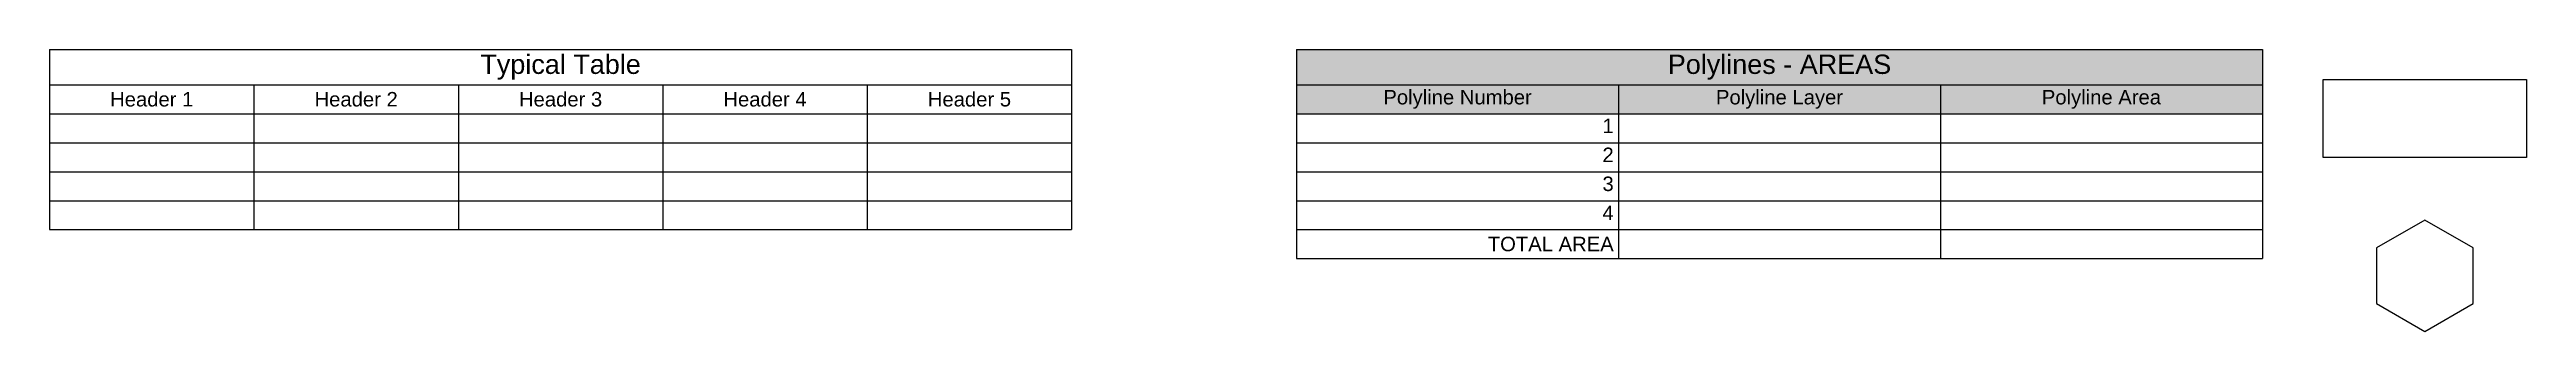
# Model space of a CAD drawing. Header units: millimetres. Extents: x 2193 to 2963, y 1901 to 1989.
import ezdxf

# ---------------------------------------------------------------- set-up
doc = ezdxf.new("R2010")
doc.units = ezdxf.units.MM
doc.layers.add('Polylines', color=3, linetype='Continuous')
doc.styles.get("Standard").update_dxf_attribs({"font": 'arial.ttf'})

# ---------------------------------------------------------------- blocks, each defined once
blk = doc.blocks.new('*T1')
at = {"color": 0, "linetype": 'ByBlock', "lineweight": -2, "transparency": 16777216}
for p, q in [((0, 0), (317.5, 0)), ((0, 0), (0, -56)), ((317.5, 0), (317.5, -56)), ((0, -11), (317.5, -11)), ((63.5, -11), (63.5, -56)), ((127, -11), (127, -56)), ((190.5, -11), (190.5, -56)), ((254, -11), (254, -56)), ((0, -20), (317.5, -20)), ((0, -29), (317.5, -29)), ((0, -38), (317.5, -38)), ((0, -47), (317.5, -47)), ((0, -56), (317.5, -56))]:
    blk.add_line(p, q, dxfattribs=at)
at = {"color": 0, "transparency": 16777216, "attachment_point": 5}
for s, insert, char_height, width in [('Typical Table', (158.75, -5.5), 6, 314.5), ('Header 1', (31.75, -15.5), 4.5, 60.5), ('Header 2', (95.25, -15.5), 4.5, 60.5), ('Header 3', (158.75, -15.5), 4.5, 60.5), ('Header 4', (222.25, -15.5), 4.5, 60.5), ('Header 5', (285.75, -15.5), 4.5, 60.5)]:
    blk.add_mtext(s, dxfattribs=dict(at, insert=insert, char_height=char_height, width=width))
blk = doc.blocks.new('*T2')
at = {"color": 0, "linetype": 'ByBlock', "lineweight": -2, "transparency": 16777216}
for p, q in [((0, 0), (300, 0)), ((0, 0), (0, -65)), ((300, 0), (300, -65)), ((0, -11), (300, -11)), ((100, -11), (100, -65)), ((200, -11), (200, -65)), ((0, -20), (300, -20)), ((0, -29), (300, -29)), ((0, -38), (300, -38)), ((0, -47), (300, -47)), ((0, -56), (300, -56)), ((0, -65), (300, -65))]:
    blk.add_line(p, q, dxfattribs=at)
at = {"color": 4, "transparency": 16777216}
blk.add_solid([(0, 0), (0, -11), (300, 0), (300, -11)], dxfattribs=at)
at = {"color": 2, "transparency": 16777216}
for points in [[(0, -11), (0, -20), (100, -11), (100, -20)], [(100, -11), (100, -20), (200, -11), (200, -20)], [(200, -11), (200, -20), (300, -11), (300, -20)]]:
    blk.add_solid(points, dxfattribs=at)
at = {"color": 1, "transparency": 16777216, "attachment_point": 5}
for s, insert, char_height, width in [('Polylines - AREAS', (150, -5.5), 6, 297), ('Polyline Number', (50, -15.5), 4.5, 97), ('Polyline Layer', (150, -15.5), 4.5, 97), ('Polyline Area', (250, -15.5), 4.5, 97)]:
    blk.add_mtext(s, dxfattribs=dict(at, insert=insert, char_height=char_height, width=width))
at = {"color": 0, "transparency": 16777216, "char_height": 4.5, "width": 97}
for s, insert, attachment_point in [('1', (98.5, -21.5), 3), ('2', (98.5, -30.5), 3), ('3', (98.5, -39.5), 3), ('4', (98.5, -48.5), 3), ('TOTAL AREA', (98.5, -60.5), 6)]:
    blk.add_mtext(s, dxfattribs=dict(at, insert=insert, attachment_point=attachment_point))

msp = doc.modelspace()

# ---------------------------------------------------------------- linework, layer by layer
at = {"layer": 'Polylines'}
for points in [[(2899.39, 1979.7), (2962.59, 1979.7), (2962.59, 1955.43), (2899.39, 1955.43)], [(2930.99, 1936.01), (2915.99, 1927.35), (2915.99, 1910.04), (2930.99, 1901.38), (2945.98, 1910.04), (2945.98, 1927.35)]]:
    msp.add_lwpolyline(points, close=True, dxfattribs=at)

# ---------------------------------------------------------------- block references
for name, p in [('*T1', (2193.18, 1989.05)), ('*T2', (2580.56, 1989.05))]:
    msp.add_blockref(name, p)

doc.saveas('drawing.dxf')
